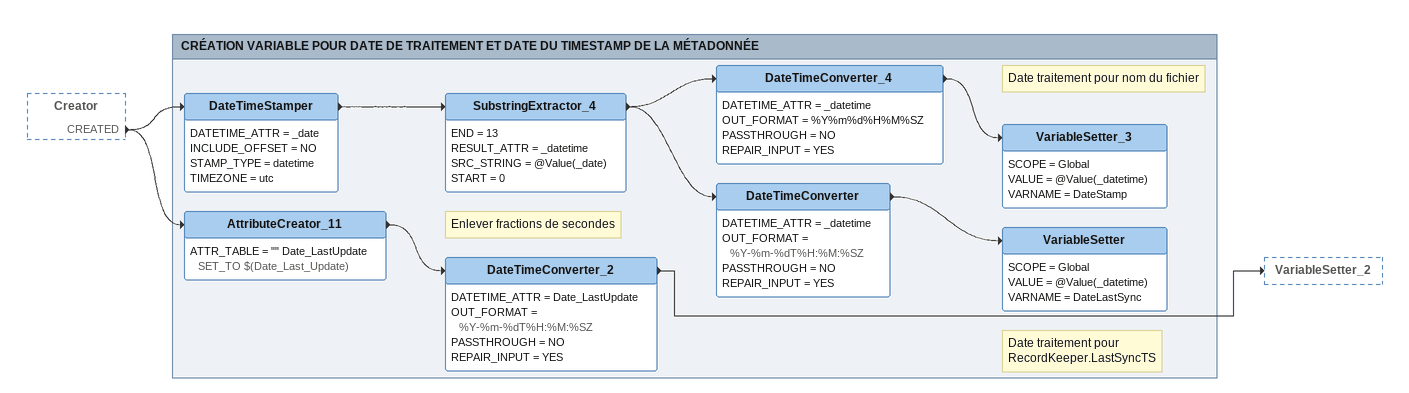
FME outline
Creator [outside]
    CREATED -> DateTimeStamper
    CREATED -> AttributeCreator_11

Bookmark: CRÉATION VARIABLE POUR DATE DE TRAITEMENT ET DATE DU TIMESTAMP DE LA MÉTADONNÉE
DateTimeStamper
    DATETIME_ATTR = _date
    INCLUDE_OFFSET = NO
    STAMP_TYPE = datetime
    TIMEZONE = utc
    -> SubstringExtractor_4
Note: Enlever fractions de secondes
SubstringExtractor_4
    END = 13
    RESULT_ATTR = _datetime
    SRC_STRING = @Value(_date)
    START = 0
    -> DateTimeConverter
    -> DateTimeConverter_4
DateTimeConverter_4
    DATETIME_ATTR = _datetime
    OUT_FORMAT = %Y%m%d%H%M%SZ
    PASSTHROUGH = NO
    REPAIR_INPUT = YES
    -> VariableSetter_3
Note: Date traitement pour nom du fichier
VariableSetter_3
    SCOPE = Global
    VALUE = @Value(_datetime)
    VARNAME = DateStamp
DateTimeConverter
    DATETIME_ATTR = _datetime
    OUT_FORMAT = %Y-%m-%dT%H:%M:%SZ
    PASSTHROUGH = NO
    REPAIR_INPUT = YES
    -> VariableSetter
Note: Date traitement pour / RecordKeeper.LastSyncTS
VariableSetter
    SCOPE = Global
    VALUE = @Value(_datetime)
    VARNAME = DateLastSync
AttributeCreator_11
    ATTR_TABLE = "" Date_LastUpdate SET_TO $(Date_Last_Update)
    -> DateTimeConverter_2
DateTimeConverter_2
    DATETIME_ATTR = Date_LastUpdate
    OUT_FORMAT = %Y-%m-%dT%H:%M:%SZ
    PASSTHROUGH = NO
    REPAIR_INPUT = YES
    -> VariableSetter_2
